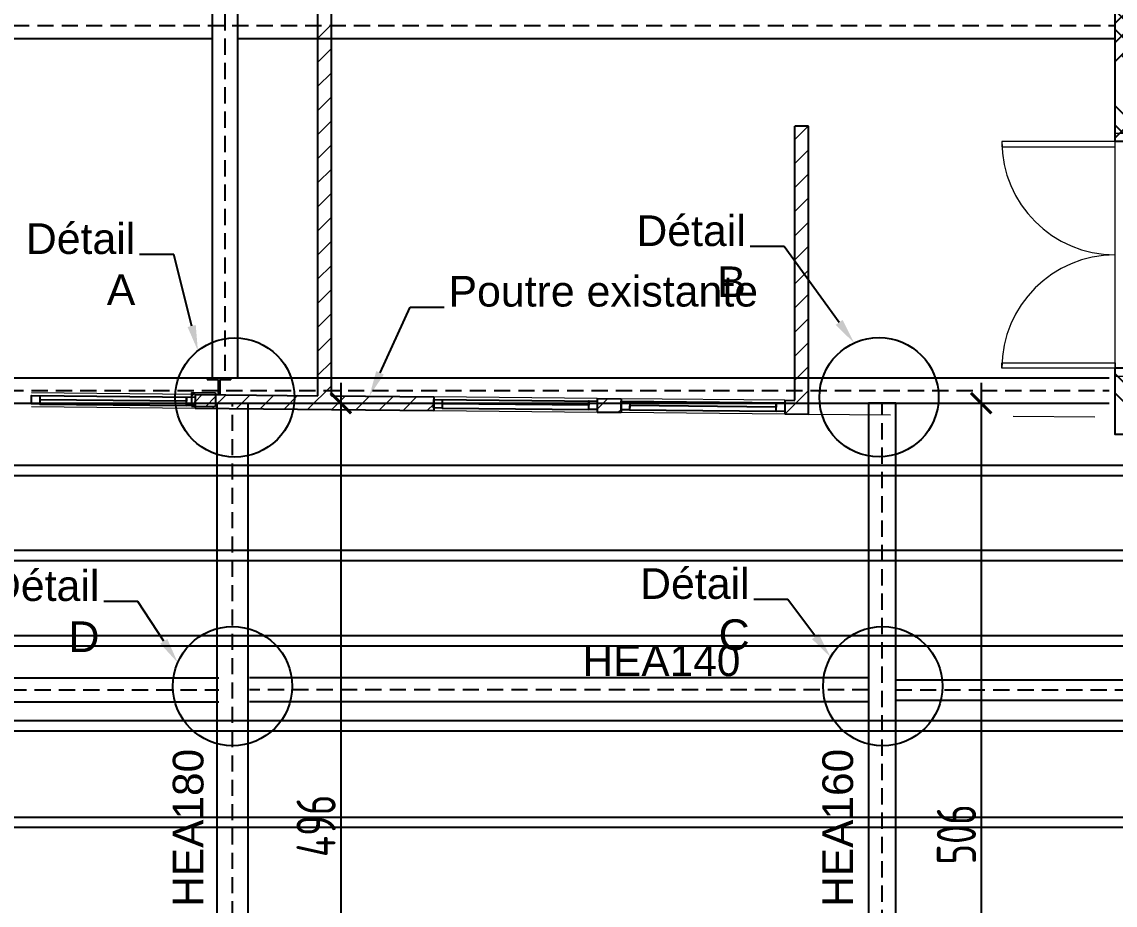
# Model space of a CAD drawing. Header units: millimetres. Extents: x -14819 to 43195, y -10328 to 20814.
# Drawn here: x 21864 to 22505, y 9427 to 9945 of the extents above; entities that cross this region are included whole.
import ezdxf
from ezdxf import colors
from ezdxf.entities.mleader import LeaderData, LeaderLine
from ezdxf.math import Vec2, Vec3

# ---------------------------------------------------------------- set-up
doc = ezdxf.new("R2010")
doc.units = ezdxf.units.MM
doc.header["$PDMODE"] = 3
doc.linetypes.add('ACAD_ISO03W100', pattern=[30, 12, -18])
doc.linetypes.add('CACHE', pattern=[9.525, 6.35, -3.175])
for name, color, linetype, lineweight in [('-SOCNA- Fer- Coffrage', 173, 'Continuous', 25), ('01 - Gros Oeuvre', 7, 'Continuous', 25), ('Hachures', 8, 'Continuous', 9), ('Menuiserie_cps', 7, 'Continuous', 15), ('MR_topo', 7, 'Continuous', 5), ('Mur_coupe', 7, 'Continuous', 25), ('Mur_projeté', 8, 'ACAD_ISO03W100', 18), ('Mur_vu', 8, 'Continuous', 18)]:
    doc.layers.add(name, color=color, linetype=linetype, lineweight=lineweight)
doc.layers.add('Menuiserie_seuil', color=8, linetype='Continuous', lineweight=9, plot=False)
doc.styles.add('-ST-Arial', font='arial.ttf')
doc.styles.add('-ST-Isocp', font='isocp.shx', dxfattribs={"width": 0.8})
doc.styles.add('Arial 1.0', font='arial.ttf', dxfattribs={"width": 0.99, "height": 0.2})
doc.dimstyles.new('-ST-100s', dxfattribs={"dimtxt": 23, "dimasz": 12, "dimexe": 12, "dimexo": 15, "dimgap": 3, "dimtad": 1, "dimdec": 1, "dimrnd": 0.5, "dimdsep": 46, "dimtxsty": '-ST-Isocp', "dimblk": 'ARCHTICK', "dimcen": 5, "dimdle": 12, "dimclrd": 30, "dimclre": 30, "dimclrt": 6, "dimadec": 1, "dimazin": 0, "dimtfac": 1, "dimtdec": 1, "dimtofl": 0, "dimtmove": 0, "dimatfit": 3, "dimfxl": 45, "dimfxlon": 1, "dimtolj": 1, "dimtzin": 0, "dimlwd": -1, "dimarcsym": 0})

# ---------------------------------------------------------------- blocks, each defined once
blk = doc.blocks.new('A$C06A332AF')
at = {"color": 9}
for points in [[(-2097.56, -1626.51), (-2097.61, -1631.51), (-2102.61, -1631.46), (-2102.56, -1626.46), (-2006.56, -1627.44), (-2006.61, -1632.44), (-2011.61, -1632.39), (-2011.56, -1627.39), (-2011.59, -1629.89), (-2097.58, -1629.01), (-2097.61, -1631.51), (-2011.61, -1632.39)], [(-1861.47, -1628.83), (-1861.52, -1633.83), (-1866.52, -1633.78), (-1866.47, -1628.78), (-1770.47, -1629.77), (-1770.52, -1634.77), (-1775.52, -1634.71), (-1775.47, -1629.71), (-1775.5, -1632.21), (-1861.49, -1631.33), (-1861.52, -1633.83), (-1775.52, -1634.71)], [(-1751.46, -1629.88), (-1751.51, -1634.88), (-1756.51, -1634.83), (-1756.46, -1629.83), (-1660.46, -1630.81), (-1660.51, -1635.81), (-1665.51, -1635.76), (-1665.46, -1630.76), (-1665.49, -1633.26), (-1751.48, -1632.38), (-1751.51, -1634.88), (-1665.51, -1635.76)]]:
    blk.add_lwpolyline(points, dxfattribs=at)
at = {"layer": 'Menuiserie_cps', "color": 9, "lineweight": 9}
for points in [[(-1466.59, -1477.37), (-1533.09, -1477.37), (-1533.09, -1480.37), (-1466.59, -1480.37)], [(-1466.59, -1610.37), (-1533.09, -1610.37), (-1533.09, -1607.37), (-1466.59, -1607.37)]]:
    blk.add_lwpolyline(points, close=True, dxfattribs=at)
for centre, start, end in [((-1466.59, -1477.37), 180, 270), ((-1466.59, -1610.37), 90, 180)]:
    blk.add_arc(centre, 66.5, start, end, dxfattribs=at)
at = {"layer": 'Menuiserie_seuil', "color": 9}
blk.add_lwpolyline([(-1466.59, -1615.37), (-1466.59, -1472.37), (-1461.59, -1472.37), (-1461.59, -1615.37)], close=True, dxfattribs=at)
at = {"layer": 'Mur_projeté', "color": 9, "ltscale": 4}
blk.add_line((-1646.48, -1637.45), (-1466.59, -1639.22), dxfattribs=at)
at = {"layer": 'Mur_vu', "color": 9}
for p, q in [((-2006.57, -1625.91), (-2102.56, -1624.96)), ((-1770.48, -1628.23), (-1866.47, -1627.28)), ((-1660.49, -1629.31), (-1756.48, -1628.36)), ((-2102.6, -1632.96), (-2006.57, -1633.91)), ((-1866.51, -1635.28), (-1770.48, -1636.23)), ((-1756.52, -1636.36), (-1660.49, -1637.31))]:
    blk.add_line(p, q, dxfattribs=at)
blk = doc.blocks.new('A$C56AA13D7')
at = {"layer": 'Mur_coupe', "color": 2, "flags": 128}
for points in [[(-1466.59, -3507.37), (-1466.59, -3050.87)], [(-1446.59, -3507.37), (-1466.59, -3507.37)], [(-1399.59, -3679.37), (-1466.59, -3679.37), (-1466.59, -3640.37)], [(-1446.59, -3640.37), (-1466.59, -3640.37)]]:
    blk.add_lwpolyline(points, dxfattribs=at)
blk = doc.blocks.new('_ArchTick')
at = {"color": 0, "linetype": 'ByBlock', "const_width": 0.15}
blk.add_lwpolyline([(-0.5, -0.5), (0.5, 0.5)], dxfattribs=at)
blk = doc.blocks.new('*D529')
at = {"layer": '-SOCNA- Fer- Coffrage', "color": 30, "ltscale": 1.5, "transparency": 16777216}
blk.add_line((35790.09, -5689.42), (35790.09, -6209.76), dxfattribs=at)
at = {"layer": '-SOCNA- Fer- Coffrage', "color": 30, "lineweight": -2, "ltscale": 1.5, "transparency": 16777216}
for p, q in [((35751.53, -5701.42), (35802.09, -5701.42)), ((35751.53, -6197.76), (35802.09, -6197.76))]:
    blk.add_line(p, q, dxfattribs=at)
at = {"layer": 'Defpoints', "color": 0, "ltscale": 1.5, "transparency": 16777216}
for p in [(35736.53, -5701.42), (35736.53, -6197.76), (35790.09, -6197.76)]:
    blk.add_point(p, dxfattribs=at)
at = {"layer": '-SOCNA- Fer- Coffrage', "color": 30, "ltscale": 1.5, "transparency": 16777216, "xscale": 12, "yscale": 12, "zscale": 12}
for p, rotation in [((35790.09, -5701.42), 90), ((35790.09, -6197.76), 270)]:
    blk.add_blockref('_ArchTick', p, dxfattribs=dict(at, rotation=rotation))
at = {"layer": '-SOCNA- Fer- Coffrage', "color": 6, "ltscale": 1.5, "transparency": 16777216, "insert": (35775.59, -5949.59), "char_height": 23, "attachment_point": 5, "rotation": 90, "style": '-ST-Isocp'}
blk.add_mtext('\\A1;496', dxfattribs=at)
blk = doc.blocks.new('*D531')
at = {"layer": '-SOCNA- Fer- Coffrage', "color": 30, "ltscale": 1.5, "transparency": 16777216}
blk.add_line((36165.88, -5689.42), (36165.88, -6219.76), dxfattribs=at)
at = {"layer": '-SOCNA- Fer- Coffrage', "color": 30, "lineweight": -2, "ltscale": 1.5, "transparency": 16777216}
for p, q in [((36130.78, -5701.42), (36177.88, -5701.42)), ((36130.78, -6207.76), (36177.88, -6207.76))]:
    blk.add_line(p, q, dxfattribs=at)
at = {"layer": 'Defpoints', "color": 0, "ltscale": 1.5, "transparency": 16777216}
for p in [(36115.78, -5701.42), (36115.78, -6207.76), (36165.88, -6207.76)]:
    blk.add_point(p, dxfattribs=at)
at = {"layer": '-SOCNA- Fer- Coffrage', "color": 30, "ltscale": 1.5, "transparency": 16777216, "xscale": 12, "yscale": 12, "zscale": 12}
for p, rotation in [((36165.88, -5701.42), 90), ((36165.88, -6207.76), 270)]:
    blk.add_blockref('_ArchTick', p, dxfattribs=dict(at, rotation=rotation))
at = {"layer": '-SOCNA- Fer- Coffrage', "color": 6, "ltscale": 1.5, "transparency": 16777216, "insert": (36151.38, -5954.59), "char_height": 23, "attachment_point": 5, "rotation": 90, "style": '-ST-Isocp'}
blk.add_mtext('\\A1;506', dxfattribs=at)
blk = doc.blocks.new('A$C43363a75')
at = {"layer": '-SOCNA- Fer- Coffrage', "ltscale": 1.5}
h = blk.add_hatch(dxfattribs=at)
h.set_pattern_fill('HOUND', color=8, scale=5, angle=45)
h.set_pattern_definition([(45, (-44921.253, 11733.23), (16.8379802, 28.0633004), [127, -63.5]), (135, (-44921.253, 11733.23), (16.8379802, -28.0633004), [127, -63.5])])
h.paths.add_polyline_path([(2099.53, 1034.14), (2479.53, 1034.14), (2479.53, 1059.64), (2103.53, 1059.64), (2103.53, 1156.64), (2079.53, 1156.64), (2079.53, 700.14), (2099.53, 700.14)])
at = {"layer": '-SOCNA- Fer- Coffrage', "color": 172, "ltscale": 1.5}
for p, q in [((1549.57, 975), (1549.57, 561.47)), ((1564.57, 975), (1564.57, 561.47)), ((875.53, 760.73), (1549.57, 760.73)), ((875.53, 760.73), (1549.57, 760.73)), ((1564.57, 760.73), (2079.53, 760.73)), ((1564.57, 760.73), (2079.53, 760.73)), ((872.09, 561.47), (2076.09, 561.47)), ((872.09, 546.47), (2076.09, 546.47)), ((1188.18, 385.14), (1553.53, 385.14)), ((1934.77, 385.14), (1571.53, 385.14)), ((1950.77, 384.14), (2322.56, 384.14)), ((1950.77, 372.14), (2322.56, 372.14)), ((1188.18, 371.14), (1553.53, 371.14)), ((1934.77, 371.14), (1571.53, 371.14))]:
    blk.add_line(p, q, dxfattribs=at)
at = {"layer": '-SOCNA- Fer- Coffrage', "color": 172, "linetype": 'CACHE', "ltscale": 1.5}
for p, q in [((1557.07, 975), (1557.07, 561.47)), ((875.53, 768.23), (2079.53, 768.23)), ((872.09, 553.97), (2076.09, 553.97)), ((1188.18, 378.14), (1553.53, 378.14)), ((1934.77, 378.14), (1571.53, 378.14)), ((1950.77, 378.14), (2322.56, 378.14))]:
    blk.add_line(p, q, dxfattribs=at)
at = {"layer": '-SOCNA- Fer- Coffrage', "color": 8, "ltscale": 1.5}
for p, q in [((2090.39, 552.81), (2079.53, 563.67)), ((2103.84, 528.14), (2079.53, 552.44))]:
    blk.add_line(p, q, dxfattribs=at)
at = {"layer": '-SOCNA- Fer- Coffrage', "color": 192, "linetype": 'CACHE', "ltscale": 1.5}
for p, q in [((1561.53, 30.14), (1561.53, 546.47)), ((1942.77, 25.14), (1942.77, 546.47))]:
    blk.add_line(p, q, dxfattribs=at)
at = {"layer": '-SOCNA- Fer- Coffrage', "color": 15, "ltscale": 1.5}
for p, q in [((2310.56, 509.91), (875.53, 509.91)), ((2310.56, 503.91), (875.53, 503.91)), ((2310.56, 459.91), (875.53, 459.91)), ((2310.56, 453.91), (875.53, 453.91)), ((2310.56, 409.91), (875.53, 409.91)), ((2310.56, 403.91), (875.53, 403.91)), ((2310.56, 359.91), (875.53, 359.91)), ((2310.56, 353.91), (875.53, 353.91)), ((2310.56, 303.27), (875.53, 303.27)), ((2310.56, 297.27), (875.53, 297.27))]:
    blk.add_line(p, q, dxfattribs=at)
at = {"layer": '-SOCNA- Fer- Coffrage', "color": 192, "ltscale": 1.5}
for points in [[(1552.53, 546.47), (1570.53, 546.47), (1570.53, 30.14), (1552.53, 30.14)], [(1950.77, 546.47), (1934.77, 546.47), (1934.77, 25.14), (1950.77, 25.14)]]:
    blk.add_lwpolyline(points, close=True, dxfattribs=at)
at = {"layer": '-SOCNA- Fer- Coffrage', "color": 1, "ltscale": 1.5}
for centre in [(1562.95, 549.83), (1940.96, 550.01), (1561.58, 380.3), (1943.14, 380.3)]:
    blk.add_circle(centre, 35, dxfattribs=at)
at = {"layer": 'Hachures', "color": 8, "linetype": 'Continuous'}
for p, q in [((1611.63, 760.87), (1619.63, 768.87)), ((1611.63, 746.73), (1619.63, 754.73)), ((1611.63, 732.59), (1619.63, 740.59)), ((1611.63, 718.45), (1619.63, 726.45)), ((1611.63, 704.3), (1619.63, 712.3)), ((1891.61, 701.45), (1899.3, 709.13)), ((1611.63, 690.16), (1619.63, 698.16)), ((1891.61, 687.31), (1899.6, 695.29)), ((1611.63, 676.02), (1619.63, 684.02)), ((1891.61, 673.16), (1899.6, 681.15)), ((1611.63, 661.88), (1619.63, 669.88)), ((1891.61, 659.02), (1899.61, 667.01)), ((1611.63, 647.74), (1619.63, 655.74)), ((1891.61, 644.88), (1899.61, 652.88)), ((1611.63, 633.59), (1619.63, 641.59)), ((1891.61, 630.74), (1899.61, 638.74)), ((1611.63, 619.45), (1619.63, 627.45)), ((1891.61, 616.59), (1899.62, 624.6)), ((1611.63, 605.31), (1619.63, 613.31)), ((1891.61, 602.45), (1899.62, 610.46)), ((1611.63, 591.17), (1619.63, 599.17)), ((1891.61, 588.31), (1899.62, 596.32)), ((1611.63, 577.03), (1619.63, 585.03)), ((1891.61, 574.17), (1899.63, 582.18)), ((1611.63, 562.88), (1619.63, 570.88)), ((1891.61, 560.03), (1899.63, 568.04)), ((1537.56, 550.51), (1539.72, 552.67)), ((1605.84, 542.95), (1619.63, 556.74)), ((1885.93, 540.2), (1899.63, 553.9)), ((1539.55, 547.37), (1543.75, 551.57)), ((1545.8, 544.61), (1551.56, 550.36)), ((1549.82, 543.5), (1557.79, 551.47)), ((1563.83, 543.37), (1571.83, 551.37)), ((1577.83, 543.23), (1585.87, 551.27)), ((1591.83, 543.09), (1599.91, 551.17)), ((1619.84, 542.81), (1627.92, 550.89)), ((1633.85, 542.68), (1641.88, 550.71)), ((1647.85, 542.54), (1655.85, 550.53)), ((1661.86, 542.4), (1669.81, 550.35)), ((1675.86, 542.26), (1679.62, 546.03)), ((1775.64, 543.05), (1781.81, 549.22)), ((1787.9, 541.16), (1789.61, 542.87))]:
    blk.add_line(p, q, dxfattribs=at)
at = {"layer": 'Mur_coupe', "color": 8}
for p, q in [((1611.63, 550.9), (1611.63, 984.61)), ((1619.63, 550.82), (1619.63, 984.53)), ((1899.6, 709.13), (1891.61, 709.21)), ((1891.61, 548.22), (1891.61, 709.21)), ((1899.64, 540.06), (1899.6, 709.13)), ((1537.56, 552.69), (1537.57, 544.69)), ((1537.56, 552.69), (1551.57, 552.55)), ((1551.57, 552.55), (1551.53, 544.55)), ((1539.55, 551.61), (1539.55, 543.6)), ((1539.55, 551.61), (1611.63, 550.9)), ((1619.63, 550.82), (1679.64, 550.23)), ((1679.64, 550.23), (1679.61, 542.23)), ((1775.64, 549.28), (1775.64, 541.28)), ((1775.64, 549.28), (1789.64, 549.15)), ((1789.64, 549.15), (1789.6, 541.15)), ((1885.63, 548.2), (1885.63, 540.2)), ((1885.63, 548.2), (1891.61, 548.14)), ((1537.57, 544.69), (1551.53, 544.55)), ((1539.55, 543.6), (1679.61, 542.23)), ((1775.64, 541.28), (1789.6, 541.15)), ((1885.63, 540.2), (1899.64, 540.06))]:
    blk.add_line(p, q, dxfattribs=at)
at = {"layer": 'Mur_coupe', "color": 192, "flags": 128}
for points in [[(1546.63, 561.47), (1560.63, 561.47)], [(1546.63, 561.47), (1546.63, 560.47)], [(1546.63, 560.47), (1553.13, 560.47)], [(1553.13, 560.47), (1553.13, 551.47)], [(1554.13, 560.47), (1560.63, 560.47)], [(1554.13, 560.47), (1554.13, 551.46)], [(1560.63, 561.47), (1560.63, 560.47)]]:
    blk.add_lwpolyline(points, dxfattribs=at)
at = {"layer": '-SOCNA- Fer- Coffrage', "color": 2, "ltscale": 1.5}
for name, p in [('A$C56AA13D7', (3546.12, 4207.51)), ('A$C06A332AF', (3546.12, 2177.51))]:
    blk.add_blockref(name, p, dxfattribs=at)
at = {"layer": 'MR_topo', "color": 1, "char_height": 18, "style": 'Arial 1.0'}
for s, insert, attachment_point, rotation in [('HEA140', (1859.6, 404.3), 3, 0), ('HEA180', (1526.49, 250.81), 1, 90), ('HEA160', (1907.73, 250.81), 1, 90)]:
    blk.add_mtext_dynamic_manual_height_columns(s, width=931.9208, gutter_width=193.69, heights=[0], dxfattribs=dict(at, insert=insert, attachment_point=attachment_point, rotation=rotation))
at = {"layer": '-SOCNA- Fer- Coffrage', "color": 173, "ltscale": 1.5}
for base, p1, p2, picture, middle in [((1625.09, 50.14), (1571.53, 546.47), (1571.53, 50.14), '*D529', (1610.59, 298.3)), ((2000.87, 40.14), (1950.77, 546.47), (1950.77, 40.14), '*D531', (1986.37, 293.3))]:
    dim = blk.add_linear_dim(base=base, p1=p1, p2=p2, angle=90, dimstyle='-ST-100s', override={"dimrnd": 1, "dimtmove": 1}, dxfattribs=at)
    dim.commit()
    dim.dimension.update_dxf_attribs({"geometry": picture, "text_midpoint": middle, "insert": (-34165, 6247.89)})
at = {"layer": '-SOCNA- Fer- Coffrage', "color": 1, "ltscale": 1.5}
ml = blk.add_multileader_mtext('Standard', dxfattribs=at)
ml.set_content('Détail B', color=1, style='-ST-Arial')
ml.set_leader_properties(color=1, linetype='ByLayer', lineweight=-1)
ml.build(insert=Vec2(0, 0))
ml.multileader.update_dxf_attribs({"text_left_attachment_type": 7, "text_right_attachment_type": 7, "dogleg_length": 20, "arrow_head_size": 15})
ctx = ml.context
ctx.base_point, ctx.char_height, ctx.arrow_head_size, ctx.landing_gap_size, ctx.plane_origin = Vec3(1775.55, 638.51), 18, 15, 2.5, Vec3(2127.94, 553.88)
ctx.left_attachment, ctx.right_attachment, ctx.text_align_type = 7, 7, 2
notes = []
notes.append((ctx, [(0, (1, 1, 0), (1885.32, 638.51), (-1, 0), 20, [(0, [(1926.36, 581.81)], 0, [])])]))
ctx.mtext.insert, ctx.mtext.width, ctx.mtext.defined_height, ctx.mtext.alignment, ctx.mtext.flow_direction = Vec3(1862.82, 656.81), 0.3335, 42.46, 3, 5
ml = blk.add_multileader_mtext('Standard', dxfattribs=at)
ml.set_content('Détail A', color=1, style='-ST-Arial')
ml.set_leader_properties(color=1, linetype='ByLayer', lineweight=-1)
ml.build(insert=Vec2(0, 0))
ml.multileader.update_dxf_attribs({"text_left_attachment_type": 7, "text_right_attachment_type": 7, "dogleg_length": 20, "arrow_head_size": 15})
ctx = ml.context
ctx.base_point, ctx.char_height, ctx.arrow_head_size, ctx.landing_gap_size, ctx.plane_origin = Vec3(1415.87, 633.86), 18, 15, 2.5, Vec3(1753.35, 543.14)
ctx.left_attachment, ctx.right_attachment, ctx.text_align_type = 7, 7, 2
notes.append((ctx, [(0, (1, 1, 0), (1527.02, 633.86), (-1, 0), 20, [(0, [(1541.24, 577.28)], 0, [])])]))
ctx.mtext.insert, ctx.mtext.width, ctx.mtext.defined_height, ctx.mtext.alignment, ctx.mtext.flow_direction = Vec3(1504.52, 652.15), 0.3335, 42.46, 3, 5
ml = blk.add_multileader_mtext('Standard', dxfattribs=at)
ml.set_content('Poutre existante', color=1, style='-ST-Arial')
ml.set_leader_properties(color=1, linetype='ByLayer', lineweight=-1)
ml.build(insert=Vec2(0, 0))
ml.multileader.update_dxf_attribs({"text_left_attachment_type": 7, "text_right_attachment_type": 7, "dogleg_length": 20, "arrow_head_size": 15})
ctx = ml.context
ctx.base_point, ctx.char_height, ctx.arrow_head_size, ctx.landing_gap_size, ctx.plane_origin = Vec3(1685.78, 602.96), 18, 15, 2.5, Vec3(1842.82, 595.55)
ctx.left_attachment, ctx.right_attachment = 7, 7
notes.append((ctx, [(1, (1, 1, 0), (1665.78, 602.96), (1, 0), 20, [(0, [(1641.88, 550.71)], 0, [])])]))
ctx.mtext.insert, ctx.mtext.defined_height, ctx.mtext.flow_direction = Vec3(1688.28, 621.26), 77.13, 5
ml = blk.add_multileader_mtext('Standard', dxfattribs=at)
ml.set_content('Détail D', color=1, style='-ST-Arial')
ml.set_leader_properties(color=1, linetype='ByLayer', lineweight=-1)
ml.build(insert=Vec2(0, 0))
ml.multileader.update_dxf_attribs({"text_left_attachment_type": 7, "text_right_attachment_type": 7, "dogleg_length": 20, "arrow_head_size": 15})
ctx = ml.context
ctx.base_point, ctx.char_height, ctx.arrow_head_size, ctx.landing_gap_size, ctx.plane_origin = Vec3(1394.79, 430.08), 18, 15, 2.5, Vec3(1748.57, 345.45)
ctx.left_attachment, ctx.right_attachment, ctx.text_align_type = 7, 7, 2
notes.append((ctx, [(0, (1, 1, 0), (1505.94, 430.08), (-1, 0), 20, [(0, [(1529.42, 394.1)], 0, [])])]))
ctx.mtext.insert, ctx.mtext.width, ctx.mtext.defined_height, ctx.mtext.alignment, ctx.mtext.flow_direction = Vec3(1483.44, 448.37), 0.3335, 42.46, 3, 5
ml = blk.add_multileader_mtext('Standard', dxfattribs=at)
ml.set_content('Détail C', color=1, style='-ST-Arial')
ml.set_leader_properties(color=1, linetype='ByLayer', lineweight=-1)
ml.build(insert=Vec2(0, 0))
ml.multileader.update_dxf_attribs({"text_left_attachment_type": 7, "text_right_attachment_type": 7, "dogleg_length": 20, "arrow_head_size": 15})
ctx = ml.context
ctx.base_point, ctx.char_height, ctx.arrow_head_size, ctx.landing_gap_size, ctx.plane_origin = Vec3(1776, 431.28), 18, 15, 2.5, Vec3(2130.12, 346.65)
ctx.left_attachment, ctx.right_attachment, ctx.text_align_type = 7, 7, 2
notes.append((ctx, [(0, (1, 1, 0), (1887.5, 431.28), (-1, 0), 20, [(0, [(1912.57, 397.35)], 0, [])])]))
ctx.mtext.insert, ctx.mtext.width, ctx.mtext.defined_height, ctx.mtext.alignment, ctx.mtext.flow_direction = Vec3(1865, 449.58), 0.3335, 42.46, 3, 5
for ctx, leaders in notes:
    for number, flags, end, landing, length, lines in leaders:
        leader = LeaderData()
        leader.index, (leader.has_last_leader_line, leader.has_dogleg_vector, leader.attachment_direction) = number, flags
        leader.last_leader_point, leader.dogleg_vector, leader.dogleg_length = Vec3(end), Vec3(landing), length
        for number, points, colour, breaks in lines:
            line = LeaderLine()
            line.index, line.vertices, line.color, line.breaks = number, Vec3.list(points), colors.encode_raw_color(colour), breaks
            leader.lines.append(line)
        ctx.leaders.append(leader)

msp = doc.modelspace()

# ---------------------------------------------------------------- block references
at = {"layer": '01 - Gros Oeuvre'}
msp.add_blockref('A$C43363a75', (20425.95, 9175.04), dxfattribs=at)

doc.saveas('drawing.dxf')
